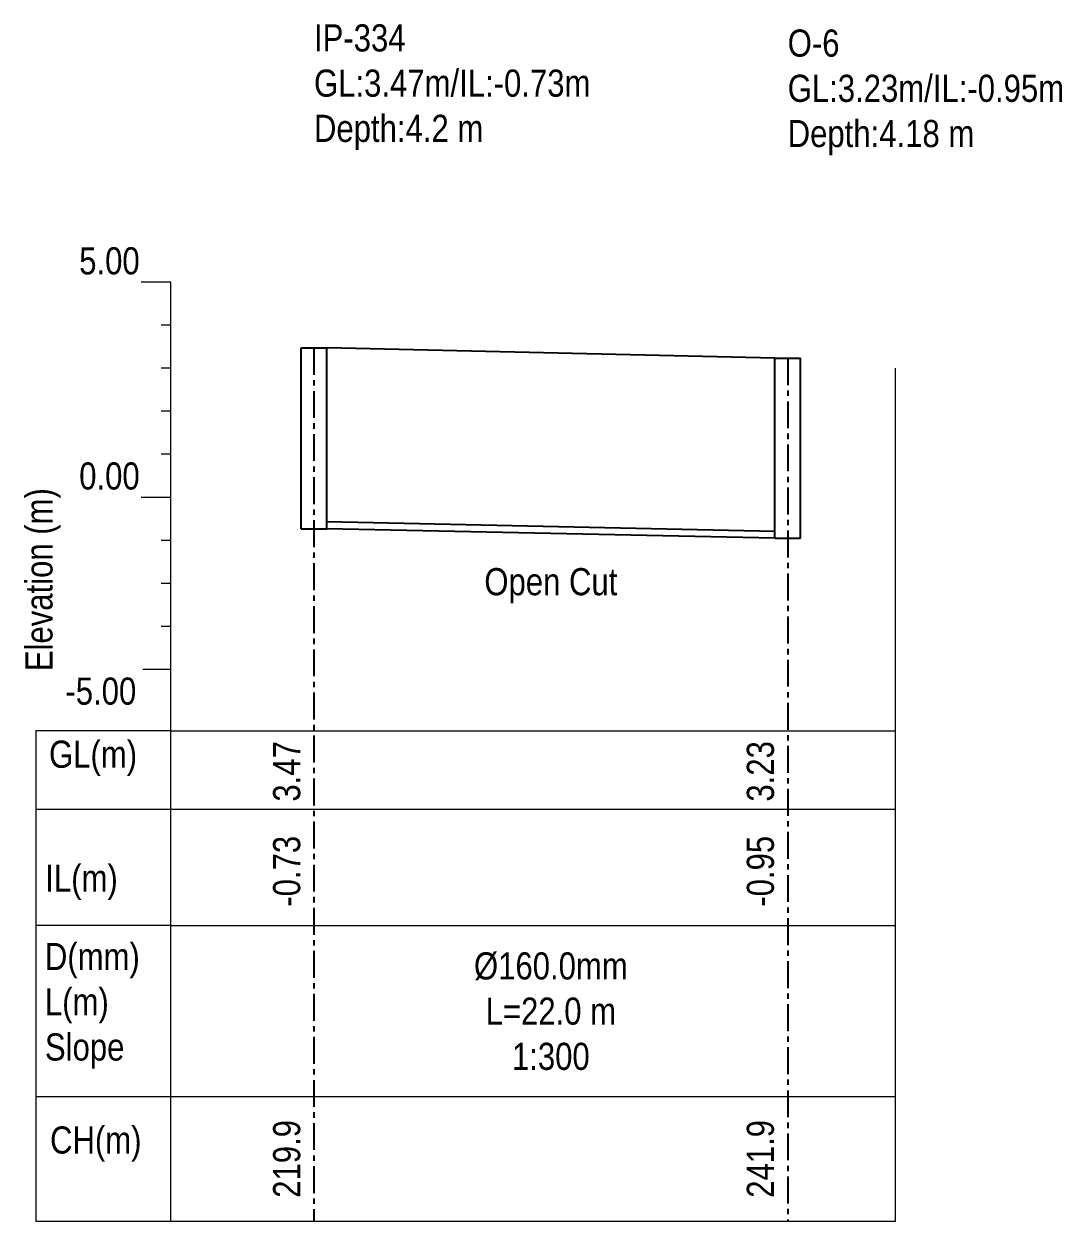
# Model space of a CAD drawing. Header units: metres. Extents: x -765 to 8035, y -99 to 211.
# Drawn here: x 7986.5 to 8034.7, y -33.6 to 22 of the extents above; entities that cross this region are included whole.
import ezdxf

# ---------------------------------------------------------------- set-up
doc = ezdxf.new("R2010")
doc.units = ezdxf.units.M
doc.header["$MEASUREMENT"] = 0
doc.linetypes.add('CENTER', pattern=[2, 1.25, -0.25, 0.25, -0.25])
for name, color, linetype in [('ANNOTATION', 7, 'Continuous'), ('GROUND_ELEVATION', 7, 'Continuous'), ('lines', 7, 'Continuous'), ('PDF_Text', 7, 'Continuous'), ('Profile Manhole', 7, 'Continuous')]:
    doc.layers.add(name, color=color, linetype=linetype)
doc.layers.add('PDF_PDF2_Geometry', color=7, linetype='Continuous', lineweight=9, true_color=0xababab)
doc.layers.add('SM_PP_GRIDTEXT', color=7, linetype='Continuous', lineweight=5)
doc.styles.add('ALL', font='swissc.ttf')

# ---------------------------------------------------------------- blocks, each defined once
blk = doc.blocks.new('template')
at = {"layer": 'PDF_PDF2_Geometry'}
blk.add_line((0, 24.611), (0, 43.611), dxfattribs=at)
at = {"layer": 'SM_PP_GRIDTEXT'}
for p, q in [((0, 43.611), (-1.388, 43.611)), ((0, 0), (0, 43.611)), ((0, 41.611), (-0.456, 41.611)), ((0, 39.611), (-0.456, 39.611)), ((0, 37.611), (-0.456, 37.611)), ((0, 35.611), (-0.456, 35.611)), ((0, 33.611), (-1.373, 33.611)), ((0, 31.611), (-0.456, 31.611)), ((0, 29.611), (-0.456, 29.611)), ((0, 27.611), (-0.456, 27.611)), ((0, 25.611), (-1.298, 25.611)), ((-6.276, 22.765), (-6.276, 0)), ((0, 22.765), (-6.276, 22.765)), ((-6.276, 19.123), (0, 19.123)), ((0, 13.733), (-6.276, 13.733)), ((-6.276, 0), (0, 0))]:
    blk.add_line(p, q, dxfattribs=at)
blk.add_lwpolyline([(-6.276, 5.778), (0, 5.778)], dxfattribs=at)
at = {"layer": 'PDF_Text', "char_height": 1.26, "attachment_point": 7, "style": 'ALL'}
for s, insert in [('5.00', (-4.258, 43.95)), ('0.00', (-4.258, 33.958)), ('-5.00', (-4.898, 23.966)), ('GL(m)', (-5.66, 20.673)), ('IL(m)', (-5.833, 14.914)), ('CH(m)', (-5.611, 2.756))]:
    blk.add_mtext(s, dxfattribs=dict(at, insert=insert))
at = {"layer": 'PDF_Text', "insert": (-5.119, 25.538), "char_height": 1.25996, "attachment_point": 7, "rotation": 90, "style": 'ALL'}
blk.add_mtext('Elevation (m)', dxfattribs=at)
at = {"layer": 'PDF_Text', "insert": (-5.85, 7.075), "char_height": 1.25996, "width": 12.5671, "attachment_point": 7, "style": 'ALL'}
blk.add_mtext('D(mm)\\P\\pt2.51992;L(m)\\P\\ptz;Slope', dxfattribs=at)

msp = doc.modelspace()

# ---------------------------------------------------------------- linework, layer by layer
for p, q in [((8021.4, -1.58), (8000.6, -1.14)), ((8021.4, -1.9), (8000.6, -1.46))]:
    msp.add_line(p, q)
at = {"layer": 'GROUND_ELEVATION', "color": 3}
msp.add_line((8021.4, 6.46), (8000.6, 6.94), dxfattribs=at)
at = {"layer": 'lines', "color": 8, "linetype": 'CENTER'}
for p, q in [((8000, 6.94), (8000, -33.61)), ((8022, 6.46), (8022, -33.61))]:
    msp.add_line(p, q, dxfattribs=at)
at = {"layer": 'Profile Manhole'}
for p, q in [((7999.4, -1.46), (7999.4, 6.94)), ((7999.4, 6.94), (8000.6, 6.94)), ((8000.6, -1.46), (8000.6, 6.94)), ((8021.4, -1.9), (8021.4, 6.46)), ((8021.4, 6.46), (8022.6, 6.46)), ((8022.6, -1.9), (8022.6, 6.46)), ((7999.4, -1.46), (8000.6, -1.46)), ((8021.4, -1.9), (8022.6, -1.9))]:
    msp.add_line(p, q, dxfattribs=at)
at = {"layer": 'SM_PP_GRIDTEXT'}
for p, q in [((8027, -33.6108), (8027, 6)), ((7993.3543, -10.8458), (8027, -10.8458)), ((7993.3543, -14.4882), (8027, -14.4882)), ((7993.3543, -19.878), (8027, -19.878)), ((7993.3543, -27.8324), (8027, -27.8324)), ((7993.3543, -33.6108), (8027, -33.6108))]:
    msp.add_line(p, q, dxfattribs=at)

# ---------------------------------------------------------------- block references
msp.add_blockref('template', (7993.3543, -33.6108))

# ---------------------------------------------------------------- texts
at = {"layer": 'ANNOTATION', "color": 7, "char_height": 1.26, "style": 'ALL'}
for s, insert, attachment_point in [('IP-334\\PGL:3.47m/IL:-0.73m\\PDepth:4.2 m', (8000, 21.97), 1), ('O-6\\PGL:3.23m/IL:-0.95m\\PDepth:4.18 m', (8022, 21.73), 1), ('Open Cut', (8011, -3.285), 2), ('Ø160.0mm\\PL=22.0 m\\P1:300', (8011, -21.13), 2)]:
    msp.add_mtext(s, dxfattribs=dict(at, insert=insert, attachment_point=attachment_point))
at = {"layer": 'PDF_Text', "color": 7, "style": 'ALL'}
for s, p in [('3.47', (7999.36, -14.13)), ('3.23', (8021.36, -14.13)), ('-0.73', (7999.36, -19.01)), ('-0.95', (8021.36, -19.01)), ('219.9', (7999.36, -32.53)), ('241.9', (8021.36, -32.53))]:
    msp.add_text(s, height=1.26, rotation=90, dxfattribs=at).set_placement(p)

doc.saveas('drawing.dxf')
